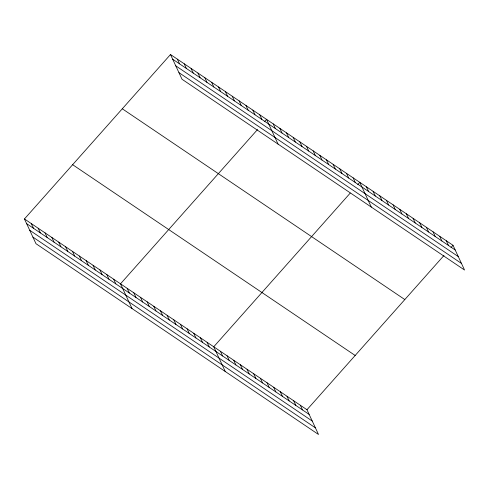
<?xml version="1.0" encoding="UTF-8"?>
<svg xmlns="http://www.w3.org/2000/svg" width="489" height="489" viewBox="0 0 489 489"><rect width="100%" height="100%" fill="white"/><g stroke="black" fill="none" stroke-linecap="round" stroke-linejoin="round"><path stroke-width="0.73" d="M24.45 218.962L306.97 409.739L318.51 434.476L35.984 243.705L24.45 218.962L170.49 54.523L453.016 245.295L464.55 270.038L182.03 79.261L170.49 54.523M257.514 129.561L120.508 283.828L132.042 308.571M264.543 121.645L266.548 119.383L278.088 144.127M350.24 193.082L213.742 346.78L225.276 371.524M357.771 184.597L359.782 182.342L371.316 207.079M306.97 409.739L443.975 255.472M451.005 247.556L453.016 245.295M172.672 59.206L455.198 249.977M175.759 65.826L458.285 256.597M178.943 72.641L461.463 263.418M122.299 108.79L404.819 299.561M72.641 164.695L355.167 355.472M26.632 223.65L309.158 414.421M29.719 230.264L312.245 421.041M32.897 237.086L315.423 427.857M446.353 240.796L448.535 245.478M439.697 236.303L441.879 240.985M433.034 231.804L435.216 236.487M426.377 227.306L428.56 231.988M419.715 222.813L421.897 227.495M413.058 218.314L415.24 222.996M406.396 213.815L408.578 218.497M399.739 209.323L401.921 214.005M393.077 204.824L395.259 209.506M386.42 200.325L388.602 205.007M379.757 195.832L381.94 200.514M373.101 191.333L375.283 196.016M366.438 186.835L368.627 191.517M353.119 177.843L355.307 182.525M346.463 173.344L348.645 178.027M339.8 168.852L341.988 173.534M333.143 164.353L335.326 169.035M326.481 159.854L328.669 164.536M319.824 155.361L322.006 160.044M313.162 150.863L315.35 155.545M306.505 146.364L308.687 151.046M299.843 141.865L302.031 146.553M293.186 137.372L295.368 142.054M286.53 132.874L288.712 137.556M279.867 128.375L282.049 133.063M273.21 123.882L275.393 128.564M259.69 114.75L261.872 119.432M252.825 110.117L255.007 114.799M245.967 105.483L248.149 110.166M239.103 100.85L241.285 105.532M232.244 96.217L234.427 100.899M225.38 91.584L227.562 96.266M218.522 86.95L220.704 91.639M211.658 82.317L213.84 87.005M204.799 77.684L206.981 82.372M197.935 73.05L200.117 77.739M191.077 68.423L193.259 73.105M184.212 63.79L186.395 68.472M177.354 59.157L179.536 63.839M300.313 405.24L302.495 409.923M293.651 400.742L295.839 405.424M286.994 396.249L289.176 400.931M280.331 391.75L282.52 396.432M273.675 387.251L275.857 391.933M267.018 382.759L269.201 387.441M260.356 378.26L262.538 382.942M253.699 373.761L255.881 378.443M247.037 369.268L249.219 373.951M240.38 364.77L242.562 369.452M233.718 360.271L235.9 364.953M227.061 355.778L229.243 360.46M220.398 351.279L222.581 355.961M207.079 342.288L209.261 346.97M200.423 337.789L202.605 342.471M193.76 333.29L195.942 337.972M187.104 328.797L189.286 333.48M180.441 324.299L182.629 328.981M173.784 319.8L175.967 324.482M167.122 315.307L169.31 319.989M160.465 310.808L162.648 315.491M153.803 306.31L155.991 310.992M147.146 301.817L149.328 306.499M140.484 297.318L142.672 302M133.827 292.819L136.009 297.501M127.164 288.327L129.353 293.009M113.644 279.195L115.832 283.877M106.785 274.561L108.968 279.243M99.921 269.928L102.109 274.61M93.063 265.295L95.245 269.977M86.198 260.661L88.387 265.344M79.34 256.028L81.522 260.71M72.476 251.395L74.664 256.077M65.618 246.762L67.8 251.444M58.753 242.128L60.942 246.811M51.895 237.495L54.077 242.177M45.031 232.862L47.219 237.544M38.173 228.229L40.355 232.911M31.308 223.595L33.496 228.277"/></g></svg>
